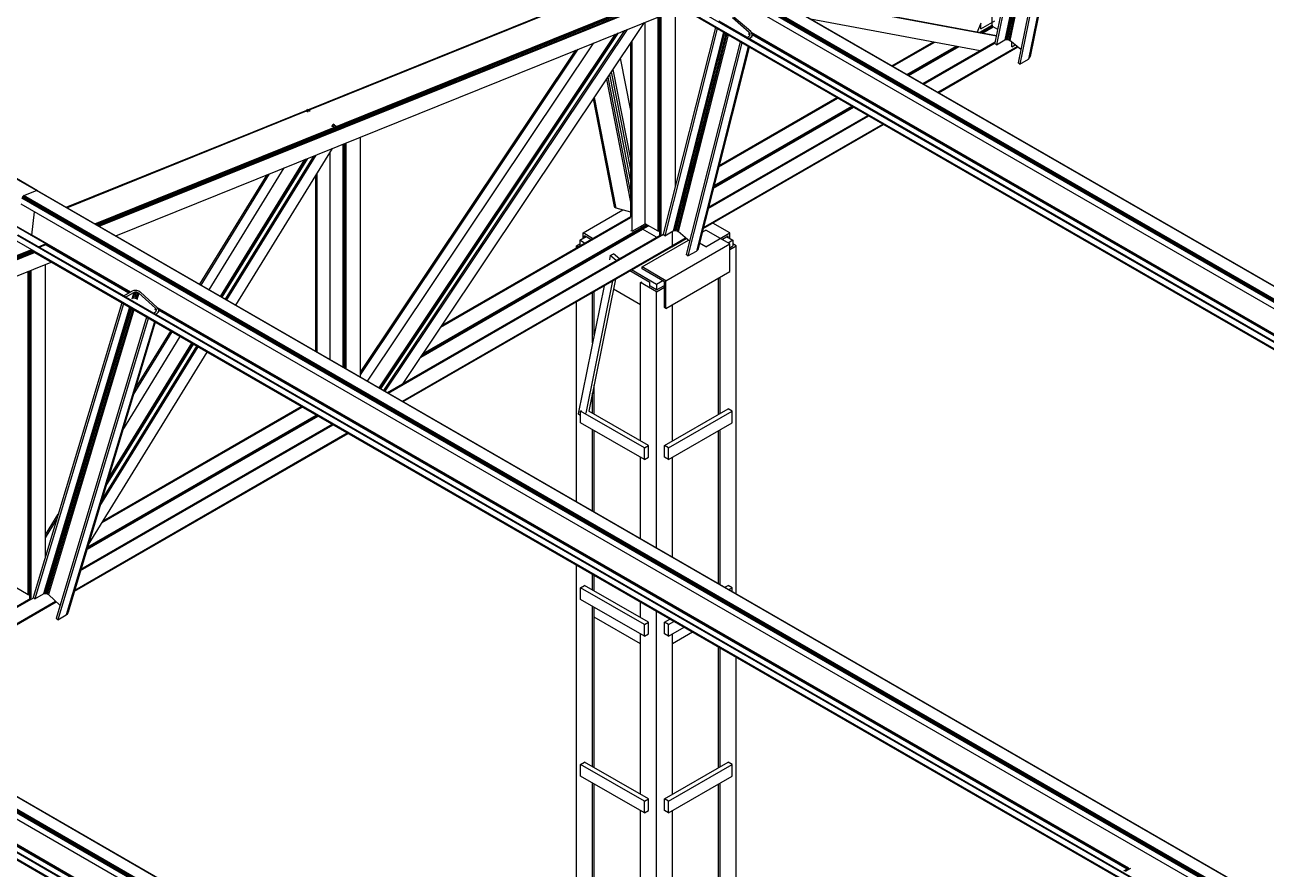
# Model space of a CAD drawing. Header units: millimetres. Extents: x 357 to 945, y 547 to 720.
# Drawn here: x 583.771 to 586.522, y 663.905 to 665.779 of the extents above; entities that cross this region are included whole.
import ezdxf

# ---------------------------------------------------------------- set-up
doc = ezdxf.new("R2010")
doc.units = ezdxf.units.MM
doc.layers.add('PLANTA-VIS', color=7, linetype='Continuous')

msp = doc.modelspace()

# ---------------------------------------------------------------- linework, layer by layer
at = {"layer": 'PLANTA-VIS', "extrusion": (6.79673e-13, 0.816497, 0.57735)}
for p, q in [((583.79641, 665.41097), (581.07405, 666.98273)), ((583.79771, 665.41118), (581.07535, 666.98294)), ((583.79873, 665.4107), (581.07637, 666.98246)), ((585.99227, 666.08583), (585.92122, 665.73907)), ((585.99589, 666.08374), (585.92426, 665.73416)), ((586.01094, 666.07505), (585.94335, 665.74518)), ((586.01309, 666.07381), (585.94594, 665.74609)), ((586.01579, 666.07225), (585.94898, 665.74616)), ((586.01864, 666.07061), (585.952, 665.7454)), ((586.02118, 666.06914), (585.95454, 665.74391)), ((586.04648, 666.05454), (585.97269, 665.69438)), ((586.05009, 666.05245), (585.97614, 665.69153)), ((586.06515, 666.04376), (585.99524, 665.70255)), ((586.0672, 666.04257), (585.99807, 665.70516)), ((586.06753, 666.04238), (585.99911, 665.70847)), ((587.88332, 664.38659), (585.16096, 665.95834)), ((587.88378, 664.38836), (585.16142, 665.96011)), ((587.88471, 664.39007), (585.16235, 665.96183)), ((587.88596, 664.39147), (585.1636, 665.96323)), ((587.88734, 664.39234), (585.16498, 665.9641)), ((587.91531, 664.40362), (585.19295, 665.97538)), ((587.91661, 664.40383), (585.19425, 665.97559)), ((587.91763, 664.40335), (585.19527, 665.97511)), ((587.88173, 664.37356), (585.15937, 665.94532)), ((584.39828, 665.5904), (585.09113, 665.87041)), ((584.39857, 665.59023), (585.09087, 665.87003)), ((587.8733, 664.3041), (585.15094, 665.87586)), ((583.92627, 665.33707), (585.18052, 665.84396)), ((583.92828, 665.33591), (585.18215, 665.84266)), ((584.39981, 665.58952), (585.08976, 665.86836)), ((587.87173, 664.29109), (585.14937, 665.86284)), ((587.8387, 664.30863), (585.18251, 665.84219)), ((585.40954, 665.85139), (585.92453, 665.75521)), ((585.41237, 665.84976), (585.92431, 665.75414)), ((583.93075, 665.33448), (585.18389, 665.84093)), ((583.9333, 665.33301), (585.18614, 665.83933)), ((583.93556, 665.3317), (585.18839, 665.83803)), ((583.97258, 665.31033), (585.22541, 665.81666)), ((587.83772, 664.30844), (585.18443, 665.84032)), ((585.17482, 665.32051), (585.17482, 665.79621)), ((585.17765, 665.32214), (585.17765, 665.79736)), ((585.17836, 665.31162), (585.17836, 665.79764)), ((585.18119, 665.31284), (585.18119, 665.79878)), ((585.21301, 665.42162), (585.21301, 665.81164)), ((585.37619, 665.76162), (585.33918, 665.79388)), ((585.37972, 665.76367), (585.34272, 665.79592)), ((585.51264, 665.79187), (585.88857, 665.72166)), ((585.88977, 665.76962), (585.92088, 665.78758)), ((585.9153, 665.77792), (585.9153, 665.81384)), ((584.55803, 664.97232), (585.08415, 665.75957)), ((584.55956, 664.97144), (585.08704, 665.76073)), ((584.5669, 664.9672), (585.10097, 665.76637)), ((584.56973, 664.96557), (585.10634, 665.76854)), ((584.60932, 664.98308), (585.14456, 665.78398)), ((585.14583, 665.33725), (585.14583, 665.7845)), ((585.30178, 665.77257), (585.1859, 665.31446)), ((585.30544, 665.77046), (585.1891, 665.31059)), ((585.31966, 665.76224), (585.20819, 665.32161)), ((585.32172, 665.76105), (585.21078, 665.3225)), ((585.32435, 665.75954), (585.2138, 665.32253)), ((587.87505, 664.30481), (585.3088, 665.78644)), ((585.37619, 665.76162), (585.37495, 665.75675)), ((585.37786, 665.75955), (585.37619, 665.76162)), ((585.37786, 665.75955), (585.37678, 665.75528)), ((585.37841, 665.75729), (585.37786, 665.75955)), ((585.38243, 665.76029), (585.37972, 665.76367)), ((587.69419, 664.42615), (585.38159, 665.76134)), ((585.38333, 665.75662), (585.38243, 665.76029)), ((587.69331, 664.42564), (585.38256, 665.75976)), ((585.88218, 665.76312), (585.89066, 665.7828)), ((585.88784, 665.76206), (585.9153, 665.77792)), ((585.88931, 665.76178), (585.91547, 665.77688)), ((585.88977, 665.76962), (585.88977, 665.78075)), ((585.89106, 665.76146), (585.91593, 665.77582)), ((585.89279, 665.76114), (585.91661, 665.77489)), ((585.89425, 665.76086), (585.91743, 665.77424)), ((585.91547, 665.77688), (585.9153, 665.77792)), ((585.91593, 665.77582), (585.91547, 665.77688)), ((585.91661, 665.77489), (585.91593, 665.77582)), ((585.91743, 665.77424), (585.91661, 665.77489)), ((585.92726, 665.76856), (585.91743, 665.77424)), ((584.53056, 664.98818), (585.03199, 665.73849)), ((584.55602, 664.97348), (585.08033, 665.75802)), ((585.08187, 665.753), (585.08139, 665.75544)), ((585.11401, 665.35162), (585.11401, 665.73827)), ((585.11684, 665.32051), (585.11684, 665.7425)), ((585.32716, 665.75791), (585.21681, 665.32168)), ((585.32971, 665.75644), (585.21933, 665.32011)), ((585.35651, 665.74097), (585.23706, 665.26879)), ((585.36017, 665.73886), (585.24049, 665.2658)), ((585.37085, 665.75061), (585.37601, 665.75359)), ((585.37516, 665.74812), (585.37944, 665.75059)), ((585.37601, 665.75359), (585.37776, 665.7552)), ((585.37776, 665.7552), (585.37841, 665.75729)), ((585.37944, 665.75059), (585.379, 665.74887)), ((585.37944, 665.75059), (585.38228, 665.75321)), ((585.38228, 665.75321), (585.38167, 665.75078)), ((585.38228, 665.75321), (585.38333, 665.75662)), ((585.38333, 665.75662), (585.38248, 665.75324)), ((587.69234, 664.42508), (585.38289, 665.75844)), ((587.69142, 664.42455), (585.38319, 665.75721)), ((587.69069, 664.42413), (585.38326, 665.75633)), ((585.69282, 665.68784), (585.78492, 665.74101)), ((585.69494, 665.68662), (585.78813, 665.74042)), ((585.76141, 665.64824), (585.92156, 665.7407)), ((585.76353, 665.64702), (585.9221, 665.73857)), ((585.92426, 665.73416), (585.9221, 665.73594)), ((585.92426, 665.73416), (585.94335, 665.74518)), ((585.94335, 665.74518), (585.94594, 665.74609)), ((585.94594, 665.74609), (585.94898, 665.74616)), ((585.94898, 665.74616), (585.952, 665.7454)), ((585.952, 665.7454), (585.95454, 665.74391)), ((585.97876, 665.72401), (585.95454, 665.74391)), ((585.95836, 665.73002), (585.95836, 665.74077)), ((585.95836, 665.73002), (585.96605, 665.73445)), ((584.51474, 665.00205), (584.9976, 665.72459)), ((584.51474, 665.00792), (584.99223, 665.72242)), ((585.05101, 665.70683), (585.05054, 665.70927)), ((585.05411, 665.71146), (585.05363, 665.7139)), ((585.05793, 665.71718), (585.05745, 665.71962)), ((585.06191, 665.72313), (585.06143, 665.72557)), ((585.06544, 665.72841), (585.06496, 665.73085)), ((585.11401, 665.58884), (585.09138, 665.70441)), ((585.37439, 665.73065), (585.25958, 665.27682)), ((585.37629, 665.72955), (585.26243, 665.27944)), ((585.37646, 665.72945), (585.26348, 665.28285)), ((585.72605, 665.66865), (585.83514, 665.73163)), ((585.72703, 665.66809), (585.83662, 665.73136)), ((585.72818, 665.66743), (585.83836, 665.73103)), ((585.72933, 665.66676), (585.84009, 665.73071)), ((585.7303, 665.6662), (585.84155, 665.73044)), ((585.79464, 665.62905), (585.97065, 665.73067)), ((585.79595, 665.6283), (585.97172, 665.72979)), ((585.7964, 665.62804), (585.9721, 665.72948)), ((585.99524, 665.70255), (585.99807, 665.70516)), ((585.99807, 665.70516), (585.99911, 665.70847)), ((585.11401, 665.48031), (585.07495, 665.67982)), ((585.97614, 665.69153), (585.97269, 665.69438)), ((585.97614, 665.69153), (585.99524, 665.70255)), ((585.0217, 665.66296), (585.02122, 665.6654)), ((585.02209, 665.66355), (585.02162, 665.666)), ((585.02398, 665.66638), (585.02351, 665.66882)), ((585.11401, 665.38506), (585.06053, 665.65824)), ((585.11401, 665.40549), (585.06362, 665.66287)), ((585.11401, 665.43074), (585.06744, 665.66859)), ((585.11401, 665.45702), (585.07142, 665.67454)), ((585.07796, 665.37557), (585.03121, 665.61437)), ((585.07886, 665.37361), (585.03161, 665.61496)), ((585.08157, 665.37224), (585.0335, 665.61779)), ((585.2972, 665.41616), (585.60815, 665.59568)), ((585.29753, 665.41747), (585.60718, 665.59624)), ((585.29793, 665.41902), (585.60604, 665.5969)), ((585.29832, 665.42058), (585.60489, 665.59757)), ((585.29865, 665.42189), (585.60391, 665.59813)), ((585.3093, 665.46397), (585.5728, 665.6161)), ((585.31002, 665.46683), (585.57068, 665.61732)), ((583.86252, 665.37387), (584.3964, 665.58964)), ((583.8628, 665.37371), (584.39617, 665.58927)), ((583.86405, 665.37299), (584.39517, 665.58764)), ((584.39432, 665.58626), (584.39724, 665.591)), ((584.39715, 665.58462), (584.40007, 665.58937)), ((584.40007, 665.58937), (584.39724, 665.591)), ((584.40007, 665.58937), (584.40331, 665.58712)), ((585.28583, 665.37122), (585.64139, 665.5765)), ((585.28656, 665.37409), (585.63926, 665.57772)), ((584.4516, 665.55319), (584.45451, 665.55793)), ((584.45442, 665.55156), (584.45734, 665.5563)), ((584.45734, 665.5563), (584.45451, 665.55793)), ((584.45734, 665.5563), (584.46059, 665.55405)), ((585.27459, 665.32677), (585.67426, 665.55752)), ((585.27475, 665.32739), (585.6738, 665.55778)), ((585.27519, 665.32915), (585.6725, 665.55853)), ((584.47655, 665.01936), (584.47655, 665.51401)), ((584.47938, 665.01773), (584.47938, 665.51515)), ((584.48009, 665.01732), (584.48009, 665.51544)), ((584.48292, 665.01569), (584.48292, 665.51658)), ((584.51474, 664.99731), (584.51474, 665.52944)), ((584.21583, 665.16989), (584.41127, 665.48763)), ((584.21866, 665.16826), (584.41637, 665.48969)), ((584.23868, 665.1567), (584.45247, 665.50428)), ((584.44756, 665.0361), (584.44756, 665.4963)), ((584.1794, 665.19092), (584.34557, 665.46108)), ((584.20486, 665.17622), (584.39148, 665.47963)), ((584.20686, 665.17507), (584.39509, 665.48109)), ((584.20839, 665.17418), (584.39786, 665.48221)), ((583.7858, 665.31095), (583.55559, 665.44387)), ((583.78604, 665.31183), (583.55564, 665.44486)), ((584.15855, 665.20296), (584.30798, 665.44588)), ((584.16138, 665.20132), (584.31308, 665.44794)), ((584.41574, 665.05447), (584.41574, 665.44457)), ((584.41857, 665.05284), (584.41857, 665.44916)), ((583.76844, 665.39969), (583.79641, 665.41097)), ((583.76844, 665.39969), (583.79641, 665.41097)), ((583.79641, 665.41097), (583.79771, 665.41118)), ((583.79641, 665.41097), (583.79771, 665.41118)), ((586.51877, 663.83922), (583.79641, 665.41097)), ((583.79771, 665.41118), (583.79873, 665.4107)), ((586.52007, 663.83943), (583.79771, 665.41118)), ((583.79771, 665.41118), (583.79873, 665.4107)), ((586.52109, 663.83895), (583.79873, 665.4107)), ((586.4852, 663.80916), (583.76284, 665.38092)), ((586.48678, 663.82218), (583.76442, 665.39394)), ((586.48725, 663.82396), (583.76489, 665.39571)), ((586.48817, 663.82567), (583.76581, 665.39742)), ((586.48943, 663.82707), (583.76707, 665.39882)), ((586.49081, 663.82794), (583.76844, 665.39969)), ((585.07886, 665.37361), (585.07796, 665.37557)), ((585.17765, 665.39465), (585.17836, 665.39424)), ((585.17765, 665.39041), (585.17836, 665.39082)), ((585.17765, 665.38796), (585.17836, 665.38837)), ((583.78604, 665.31183), (583.79236, 665.36387)), ((583.78604, 665.31183), (583.79236, 665.36387)), ((584.69284, 665.10805), (585.11437, 665.35142)), ((584.69551, 665.11204), (585.11401, 665.35367)), ((585.00809, 665.317), (585.09647, 665.36802)), ((585.08157, 665.37224), (585.07886, 665.37361)), ((585.11401, 665.36306), (585.08157, 665.37224)), ((585.17765, 665.35203), (585.17836, 665.35244)), ((585.17765, 665.35091), (585.17836, 665.35131)), ((585.17765, 665.34958), (585.17836, 665.34998)), ((585.17765, 665.34825), (585.17836, 665.34866)), ((585.17765, 665.34713), (585.17836, 665.34754)), ((584.64842, 665.04158), (585.13961, 665.32517)), ((584.64963, 665.0434), (585.1388, 665.32582)), ((584.65107, 665.04556), (585.13811, 665.32675)), ((584.65252, 665.04772), (585.13765, 665.32781)), ((584.65375, 665.04956), (585.13749, 665.32884)), ((585.11684, 665.32051), (585.11437, 665.32194)), ((585.11684, 665.32051), (585.14583, 665.33725)), ((585.13749, 665.32884), (585.14894, 665.33545)), ((585.13749, 665.32884), (585.13749, 665.33243)), ((585.13749, 665.32884), (585.13749, 665.33243)), ((585.13765, 665.32781), (585.13749, 665.32884)), ((585.13765, 665.32781), (585.13749, 665.32884)), ((585.13765, 665.32781), (585.14991, 665.33489)), ((585.13811, 665.32675), (585.13765, 665.32781)), ((585.13811, 665.32675), (585.13765, 665.32781)), ((585.13811, 665.32675), (585.15106, 665.33423)), ((585.1388, 665.32582), (585.13811, 665.32675)), ((585.1388, 665.32582), (585.13811, 665.32675)), ((585.1388, 665.32582), (585.15221, 665.33356)), ((585.13961, 665.32517), (585.1388, 665.32582)), ((585.13961, 665.32517), (585.1388, 665.32582)), ((585.13961, 665.32517), (585.15318, 665.333)), ((585.17072, 665.30721), (585.13961, 665.32517)), ((585.17072, 665.30721), (585.13961, 665.32517)), ((585.17482, 665.32051), (585.14583, 665.33725)), ((585.17482, 665.32051), (585.17765, 665.32214)), ((585.1891, 665.31059), (585.20819, 665.32161)), ((585.20608, 665.28924), (585.20608, 665.32039)), ((585.20608, 665.28924), (585.20608, 665.32039)), ((585.20819, 665.32161), (585.21078, 665.3225)), ((585.21078, 665.3225), (585.2138, 665.32253)), ((585.2138, 665.32253), (585.21681, 665.32168)), ((585.21681, 665.32168), (585.21933, 665.32011)), ((585.24449, 665.29817), (585.21933, 665.32011)), ((585.27253, 665.31862), (585.28032, 665.32312)), ((585.33336, 665.2925), (585.28032, 665.32312)), ((585.33336, 665.317), (585.29551, 665.33885)), ((586.47519, 663.72668), (583.75283, 665.29844)), ((586.47677, 663.7397), (583.75441, 665.31146)), ((583.99011, 665.17709), (583.75615, 665.31216)), ((583.78572, 665.3108), (583.7858, 665.31095)), ((583.78572, 665.3108), (583.7858, 665.31095)), ((583.7858, 665.31095), (583.78604, 665.31183)), ((583.7858, 665.31095), (583.78604, 665.31183)), ((584.00375, 665.18512), (583.7858, 665.31095)), ((584.00464, 665.18563), (583.78604, 665.31183)), ((583.80083, 665.28637), (583.81684, 665.29284)), ((584.57435, 664.96289), (585.18083, 665.31305)), ((584.57648, 664.96167), (585.18671, 665.31399)), ((584.99394, 665.28834), (585.00102, 665.29242)), ((585.00102, 665.30067), (585.01516, 665.30883)), ((585.01162, 665.29455), (585.00102, 665.30067)), ((585.00102, 665.30067), (585.00102, 665.28843)), ((585.02929, 665.30475), (585.00809, 665.317)), ((585.00809, 665.30475), (585.00809, 665.317)), ((585.01162, 665.30679), (585.01162, 665.31087)), ((585.02576, 665.30271), (585.01162, 665.31087)), ((585.1389, 665.24147), (585.24155, 665.30074)), ((585.1891, 665.31059), (585.18671, 665.31268)), ((585.19193, 665.21085), (585.33336, 665.2925)), ((585.20483, 665.28649), (585.23675, 665.30492)), ((585.20575, 665.28755), (585.23638, 665.30524)), ((585.20608, 665.28924), (585.23535, 665.30614)), ((585.28032, 665.28638), (585.2664, 665.29441)), ((585.28032, 665.28638), (585.33336, 665.317)), ((585.31568, 665.30271), (585.32982, 665.31087)), ((585.32629, 665.30883), (585.34043, 665.30067)), ((585.32982, 665.30679), (585.32982, 665.31087)), ((585.34043, 665.30067), (585.32982, 665.29454)), ((585.33336, 665.30475), (585.33336, 665.317)), ((585.33336, 665.23126), (585.33336, 665.2925)), ((585.34043, 665.30067), (585.34043, 665.28834)), ((585.3475, 665.28834), (585.34043, 665.29242)), ((582.52974, 664.77266), (583.78398, 665.27956)), ((582.53174, 664.77151), (583.78562, 665.27825)), ((582.53421, 664.77008), (583.78736, 665.27653)), ((582.53677, 664.7686), (583.7896, 665.27493)), ((582.53902, 664.7673), (583.79186, 665.27363)), ((586.44217, 663.74423), (583.78598, 665.27778)), ((586.44118, 663.74404), (583.7879, 665.27591)), ((583.80283, 665.28521), (583.8182, 665.29142)), ((584.00114, 665.18361), (583.81776, 665.28948)), ((584.00187, 665.18403), (583.81825, 665.29004)), ((584.00278, 665.18455), (583.81831, 665.29106)), ((584.60759, 664.94371), (585.20608, 665.28924)), ((584.60889, 664.94296), (585.20575, 665.28755)), ((584.60935, 664.94269), (585.20483, 665.28649)), ((584.9974, 665.28634), (584.99394, 665.28834)), ((584.99394, 665.28435), (584.99394, 665.28834)), ((585.06834, 665.26665), (585.06643, 665.25719)), ((585.06834, 665.26665), (585.07541, 665.27073)), ((585.08163, 665.25577), (585.06834, 665.26665)), ((585.08871, 665.25986), (585.07541, 665.27073)), ((585.20575, 665.28755), (585.20483, 665.28649)), ((585.20575, 665.28755), (585.20483, 665.28649)), ((585.20608, 665.28924), (585.20575, 665.28755)), ((585.20608, 665.28924), (585.20575, 665.28755)), ((585.24049, 665.2658), (585.23706, 665.26879)), ((585.24049, 665.2658), (585.25958, 665.27682)), ((585.25958, 665.27682), (585.26243, 665.27944)), ((585.26243, 665.27944), (585.26348, 665.28285)), ((585.33336, 665.28426), (585.34043, 665.28834)), ((585.33336, 665.28017), (585.3475, 665.28834)), ((585.3475, 664.51652), (585.3475, 665.28834)), ((582.57604, 664.74593), (583.82888, 665.25225)), ((583.81647, 664.59847), (583.81647, 665.24724)), ((585.1389, 665.23739), (585.1389, 665.24147)), ((585.19193, 665.21085), (585.1389, 665.24147)), ((585.1884, 665.20881), (585.1389, 665.23739)), ((583.77829, 664.51422), (583.77829, 665.23181)), ((583.78112, 664.51585), (583.78112, 665.23295)), ((583.78182, 664.50533), (583.78182, 665.23324)), ((583.78465, 664.50655), (583.78465, 665.23438)), ((585.07315, 665.21047), (585.01411, 664.91734)), ((585.08022, 665.21455), (585.02118, 664.92138)), ((585.15651, 665.20673), (585.11159, 665.23266)), ((585.17072, 665.20269), (585.1152, 665.23474)), ((585.18486, 665.21085), (585.17072, 665.20269)), ((585.19193, 665.14962), (585.33336, 665.23126)), ((585.19193, 665.14962), (585.19193, 665.21085)), ((585.30861, 664.91465), (585.30861, 665.21698)), ((585.31214, 664.91669), (585.31214, 665.21902)), ((583.99016, 665.17727), (584.00926, 665.18829)), ((583.99356, 665.17415), (584.01265, 665.18517)), ((584.01265, 665.18517), (584.00801, 665.16971)), ((584.00926, 665.18829), (584.01345, 665.18971)), ((584.01523, 665.18605), (584.01053, 665.17039)), ((584.01265, 665.18517), (584.01523, 665.18605)), ((584.01345, 665.18971), (584.01835, 665.18967)), ((584.01824, 665.18603), (584.01356, 665.17043)), ((584.01523, 665.18605), (584.01824, 665.18603)), ((584.02123, 665.18512), (584.01666, 665.16986)), ((584.01824, 665.18603), (584.02123, 665.18512)), ((584.01835, 665.18967), (584.02319, 665.1882)), ((584.02373, 665.18346), (584.01931, 665.16874)), ((584.02123, 665.18512), (584.02373, 665.18346)), ((584.02319, 665.1882), (584.02727, 665.1855)), ((584.06035, 665.14983), (584.02373, 665.18346)), ((584.06389, 665.15187), (584.02727, 665.1855)), ((585.0549, 665.19993), (584.99763, 664.91555)), ((585.0293, 665.07281), (585.0293, 665.18515)), ((585.03284, 665.09036), (585.03284, 665.18719)), ((585.13537, 665.1577), (585.07571, 665.19214)), ((585.13537, 665.20669), (585.13883, 665.20869)), ((585.13537, 664.85546), (585.13537, 665.20669)), ((585.17072, 665.18628), (585.13537, 665.20669)), ((585.15651, 665.20673), (585.15658, 665.20677)), ((585.15651, 665.19848), (585.15651, 665.20673)), ((585.17072, 665.19036), (585.15658, 665.19852)), ((585.17072, 665.20269), (585.17072, 665.19036)), ((585.17072, 665.19036), (585.1884, 665.20056)), ((585.17072, 665.18628), (585.1884, 665.19648)), ((585.17072, 664.61858), (585.17072, 665.18628)), ((585.1884, 665.15166), (585.1884, 665.20881)), ((583.98553, 665.16181), (583.78942, 664.50831)), ((583.98922, 665.15968), (583.79281, 664.5052)), ((583.99016, 665.17727), (583.98977, 665.17597)), ((583.99356, 665.17415), (583.99016, 665.17727)), ((583.99356, 665.17415), (583.99347, 665.17384)), ((586.47852, 663.74041), (583.99474, 665.17441)), ((584.99394, 664.72064), (584.99394, 665.16474)), ((585.20608, 664.85546), (585.20608, 665.15778)), ((584.00267, 665.15192), (583.8119, 664.51622)), ((584.00465, 665.15078), (583.81448, 664.5171)), ((584.00722, 665.14929), (583.8175, 664.51707)), ((584.01, 665.14768), (583.82049, 664.51616)), ((584.01255, 665.14621), (583.82298, 664.51451)), ((584.04082, 665.12989), (583.84028, 664.46161)), ((584.04442, 665.12744), (583.84367, 664.45849)), ((584.04442, 665.12744), (584.04335, 665.12843)), ((584.04442, 665.12744), (584.04474, 665.12763)), ((584.05586, 665.13913), (584.06012, 665.14159)), ((584.06035, 665.14983), (584.05913, 665.14575)), ((584.06012, 665.14159), (584.06188, 665.14321)), ((584.06026, 665.13659), (584.06351, 665.13847)), ((584.06201, 665.14768), (584.06035, 665.14983)), ((584.06201, 665.14768), (584.06098, 665.14426)), ((584.06188, 665.14321), (584.06253, 665.14535)), ((584.06253, 665.14535), (584.06201, 665.14768)), ((584.06351, 665.13847), (584.06331, 665.13779)), ((584.06351, 665.13847), (584.06636, 665.14112)), ((584.06656, 665.14837), (584.06389, 665.15187)), ((586.21807, 663.9077), (584.0645, 665.15107)), ((586.21719, 663.90719), (584.06589, 665.14924)), ((584.06636, 665.14112), (584.06594, 665.13972)), ((584.06636, 665.14112), (584.06744, 665.14459)), ((584.06744, 665.14459), (584.06656, 665.14837)), ((584.06744, 665.14459), (584.06672, 665.1422)), ((586.21621, 663.90663), (584.06673, 665.14763)), ((586.2153, 663.9061), (584.06701, 665.14641)), ((586.21457, 663.90568), (584.06724, 665.14544)), ((585.19193, 665.14962), (585.1884, 665.15166)), ((584.05797, 665.11999), (583.86276, 664.46951)), ((584.05972, 665.11898), (583.86561, 664.47216)), ((584.05975, 665.11896), (583.86669, 664.47564)), ((583.95506, 664.7701), (584.14084, 665.07214)), ((583.98792, 664.87961), (584.11538, 665.08684)), ((584.01118, 664.95713), (584.09736, 665.09724)), ((584.01483, 664.9693), (584.09454, 665.09888)), ((584.6237, 665.07059), (584.62714, 665.07257)), ((583.91139, 664.6246), (584.17466, 665.05262)), ((583.93724, 664.71074), (584.15464, 665.06418)), ((583.94089, 664.7229), (584.15181, 665.06581)), ((583.95049, 664.75489), (584.14438, 665.0701)), ((583.95247, 664.76149), (584.14284, 665.07099)), ((584.62104, 665.0666), (584.62448, 665.06858)), ((584.57662, 665.00013), (584.58005, 665.00211)), ((584.57783, 665.00195), (584.58127, 665.00393)), ((584.57927, 665.0041), (584.58271, 665.00609)), ((584.58072, 665.00627), (584.58416, 665.00825)), ((584.58195, 665.0081), (584.58538, 665.01009)), ((585.0293, 664.91669), (585.0293, 664.96171)), ((585.03284, 664.91465), (585.03284, 664.97927)), ((583.90829, 664.61427), (584.4211, 664.91034)), ((583.9087, 664.61562), (584.42013, 664.9109)), ((583.90918, 664.61722), (584.41898, 664.91156)), ((583.90966, 664.61883), (584.41783, 664.91222)), ((583.91007, 664.62019), (584.41685, 664.91279)), ((583.94218, 664.67466), (584.38574, 664.93075)), ((583.94452, 664.67846), (584.38362, 664.93197)), ((585.00261, 664.91148), (584.99763, 664.91555)), ((585.00261, 664.92174), (585.00455, 664.92286)), ((585.14403, 664.84009), (585.00261, 664.92174)), ((585.00261, 664.89581), (585.00261, 664.92174)), ((585.15301, 664.84527), (585.02115, 664.9214)), ((585.18843, 664.84527), (585.32986, 664.92692)), ((585.19741, 664.84009), (585.33884, 664.92174)), ((585.33884, 664.92174), (585.32986, 664.92692)), ((585.33884, 664.89581), (585.33884, 664.92174)), ((583.89436, 664.56785), (584.45433, 664.89115)), ((583.89525, 664.57081), (584.45221, 664.89237)), ((585.14403, 664.81416), (585.00261, 664.89581)), ((585.0293, 664.70023), (585.0293, 664.8804)), ((585.19741, 664.81416), (585.33884, 664.89581)), ((585.31214, 664.53693), (585.31214, 664.8804)), ((583.88058, 664.52194), (584.4872, 664.87217)), ((583.88078, 664.52258), (584.48674, 664.87244)), ((583.88132, 664.5244), (584.48544, 664.87319)), ((585.03284, 664.69819), (585.03284, 664.87836)), ((585.30861, 664.53897), (585.30861, 664.87836)), ((585.09025, 663.25778), (582.36788, 664.82954)), ((585.09071, 663.25955), (582.36835, 664.83131)), ((585.09164, 663.26126), (582.36928, 664.83302)), ((585.09289, 663.26266), (582.37053, 664.83442)), ((585.09427, 663.26353), (582.37191, 664.83529)), ((585.12224, 663.27481), (582.39987, 664.84657)), ((585.12354, 663.27502), (582.40118, 664.84678)), ((585.12455, 663.27454), (582.40219, 664.8463)), ((585.14403, 664.84009), (585.15301, 664.84527)), ((585.14403, 664.81416), (585.14403, 664.84009)), ((585.15301, 664.81935), (585.15301, 664.84527)), ((585.19741, 664.84009), (585.18843, 664.84527)), ((585.18843, 664.81935), (585.18843, 664.84527)), ((585.19741, 664.81416), (585.19741, 664.84009)), ((585.08866, 663.24476), (582.3663, 664.81651)), ((585.13537, 664.63899), (585.13537, 664.81916)), ((585.14403, 664.81416), (585.15301, 664.81935)), ((585.19741, 664.81416), (585.18843, 664.81935)), ((585.20608, 664.59817), (585.20608, 664.81916)), ((585.08023, 663.1753), (582.35787, 664.74705)), ((585.07866, 663.16228), (582.3563, 664.73403)), ((585.04563, 663.17983), (582.38944, 664.71338)), ((585.04465, 663.17964), (582.39136, 664.71151)), ((583.81647, 664.64681), (583.8448, 664.69286)), ((583.81647, 664.64058), (583.84115, 664.6807)), ((583.78112, 664.58933), (583.78182, 664.59048)), ((583.78112, 664.5831), (583.78182, 664.58425)), ((583.81647, 664.60088), (583.81788, 664.60317)), ((584.99394, 663.34995), (584.99394, 664.5796)), ((585.08198, 663.176), (582.67908, 664.56332)), ((585.0293, 664.52477), (585.0293, 664.55919)), ((585.03284, 664.52273), (585.03284, 664.55715)), ((584.74133, 663.3896), (582.74819, 664.54034)), ((584.74045, 663.38909), (582.74952, 664.53855)), ((584.73947, 663.38853), (582.75083, 664.53667)), ((584.73856, 663.388), (582.7511, 664.53546)), ((584.73783, 663.38758), (582.75132, 664.5345)), ((583.77829, 664.51422), (583.7493, 664.53096)), ((583.78112, 664.5434), (583.78182, 664.54455)), ((583.78182, 664.53772), (583.78112, 664.53813)), ((583.78182, 664.5375), (583.78112, 664.53791)), ((585.00261, 664.52982), (585.01159, 664.535)), ((585.14403, 664.44817), (585.00261, 664.52982)), ((585.00261, 664.50389), (585.00261, 664.52982)), ((585.15301, 664.45335), (585.01159, 664.535)), ((585.32267, 664.53085), (585.32986, 664.535)), ((585.33884, 664.52982), (585.32986, 664.535)), ((585.33165, 664.52567), (585.33884, 664.52982)), ((585.33884, 664.52152), (585.33884, 664.52982)), ((583.3873, 664.27755), (583.7843, 664.50675)), ((583.38942, 664.27632), (583.79017, 664.5077)), ((583.42053, 664.25836), (583.83889, 664.4999)), ((583.42183, 664.25761), (583.83989, 664.49898)), ((583.42229, 664.25734), (583.84025, 664.49865)), ((583.77829, 664.51422), (583.78112, 664.51585)), ((583.78994, 664.50783), (583.78942, 664.50831)), ((583.79281, 664.5052), (583.79017, 664.50762)), ((583.79281, 664.5052), (583.8119, 664.51622)), ((583.8119, 664.51622), (583.81448, 664.5171)), ((583.81448, 664.5171), (583.8175, 664.51707)), ((583.8175, 664.51707), (583.82049, 664.51616)), ((583.82049, 664.51616), (583.82298, 664.51451)), ((583.84899, 664.49062), (583.82298, 664.51451)), ((585.14403, 664.42224), (585.00261, 664.50389)), ((585.13537, 664.46354), (585.13537, 664.49795)), ((583.84367, 664.45849), (583.86276, 664.46951)), ((583.86276, 664.46951), (583.86561, 664.47216)), ((583.86561, 664.47216), (583.86669, 664.47564)), ((585.0293, 664.13286), (585.0293, 664.48848)), ((585.03284, 664.13082), (585.03284, 664.48644)), ((585.17072, 663.24789), (585.17072, 664.47754)), ((583.84367, 664.45849), (583.84028, 664.46161)), ((585.13537, 664.40562), (585.03284, 664.46482)), ((585.14403, 664.44817), (585.15301, 664.45335)), ((585.14403, 664.42224), (585.14403, 664.44817)), ((585.15301, 664.42743), (585.15301, 664.45335)), ((585.18843, 664.45335), (585.20053, 664.46033)), ((585.19741, 664.44817), (585.18843, 664.45335)), ((585.18843, 664.42743), (585.18843, 664.45335)), ((585.19741, 664.44817), (585.20951, 664.45515)), ((585.19741, 664.42224), (585.19741, 664.44817)), ((585.19741, 664.42224), (585.23196, 664.44219)), ((585.13537, 664.07162), (585.13537, 664.42724)), ((585.14403, 664.42224), (585.15301, 664.42743)), ((585.19741, 664.42224), (585.18843, 664.42743)), ((585.25068, 664.43138), (585.20608, 664.40562)), ((585.20608, 664.07162), (585.20608, 664.42724)), ((585.30861, 664.13082), (585.30861, 664.39793)), ((585.31214, 664.13286), (585.31214, 664.39589)), ((585.3475, 663.30203), (585.3475, 664.37548)), ((585.00261, 664.1379), (585.01159, 664.14308)), ((585.14403, 664.05625), (585.00261, 664.1379)), ((585.00261, 664.11197), (585.00261, 664.1379)), ((585.15301, 664.06143), (585.01159, 664.14308)), ((585.18843, 664.06143), (585.32986, 664.14308)), ((585.19741, 664.05625), (585.33884, 664.1379)), ((585.33884, 664.1379), (585.32986, 664.14308)), ((585.33884, 664.11197), (585.33884, 664.1379)), ((585.14403, 664.03033), (585.00261, 664.11197)), ((585.19741, 664.03033), (585.33884, 664.11197)), ((585.0293, 663.74094), (585.0293, 664.09656)), ((585.03284, 663.7389), (585.03284, 664.09452)), ((585.30861, 663.7389), (585.30861, 664.09452)), ((585.31214, 663.74094), (585.31214, 664.09656)), ((585.14403, 664.05625), (585.15301, 664.06143)), ((585.14403, 664.03033), (585.14403, 664.05625)), ((585.15301, 664.03551), (585.15301, 664.06143)), ((585.19741, 664.05625), (585.18843, 664.06143)), ((585.18843, 664.03551), (585.18843, 664.06143)), ((585.19741, 664.03033), (585.19741, 664.05625)), ((585.13537, 663.6797), (585.13537, 664.03533)), ((585.14403, 664.03033), (585.15301, 664.03551)), ((585.19741, 664.03033), (585.18843, 664.03551)), ((585.20608, 663.6797), (585.20608, 664.03533)), ((586.20722, 663.90143), (586.21891, 663.90818)), ((586.21061, 663.90064), (586.22245, 663.90747))]:
    msp.add_line(p, q, dxfattribs=at)

doc.saveas('drawing.dxf')
